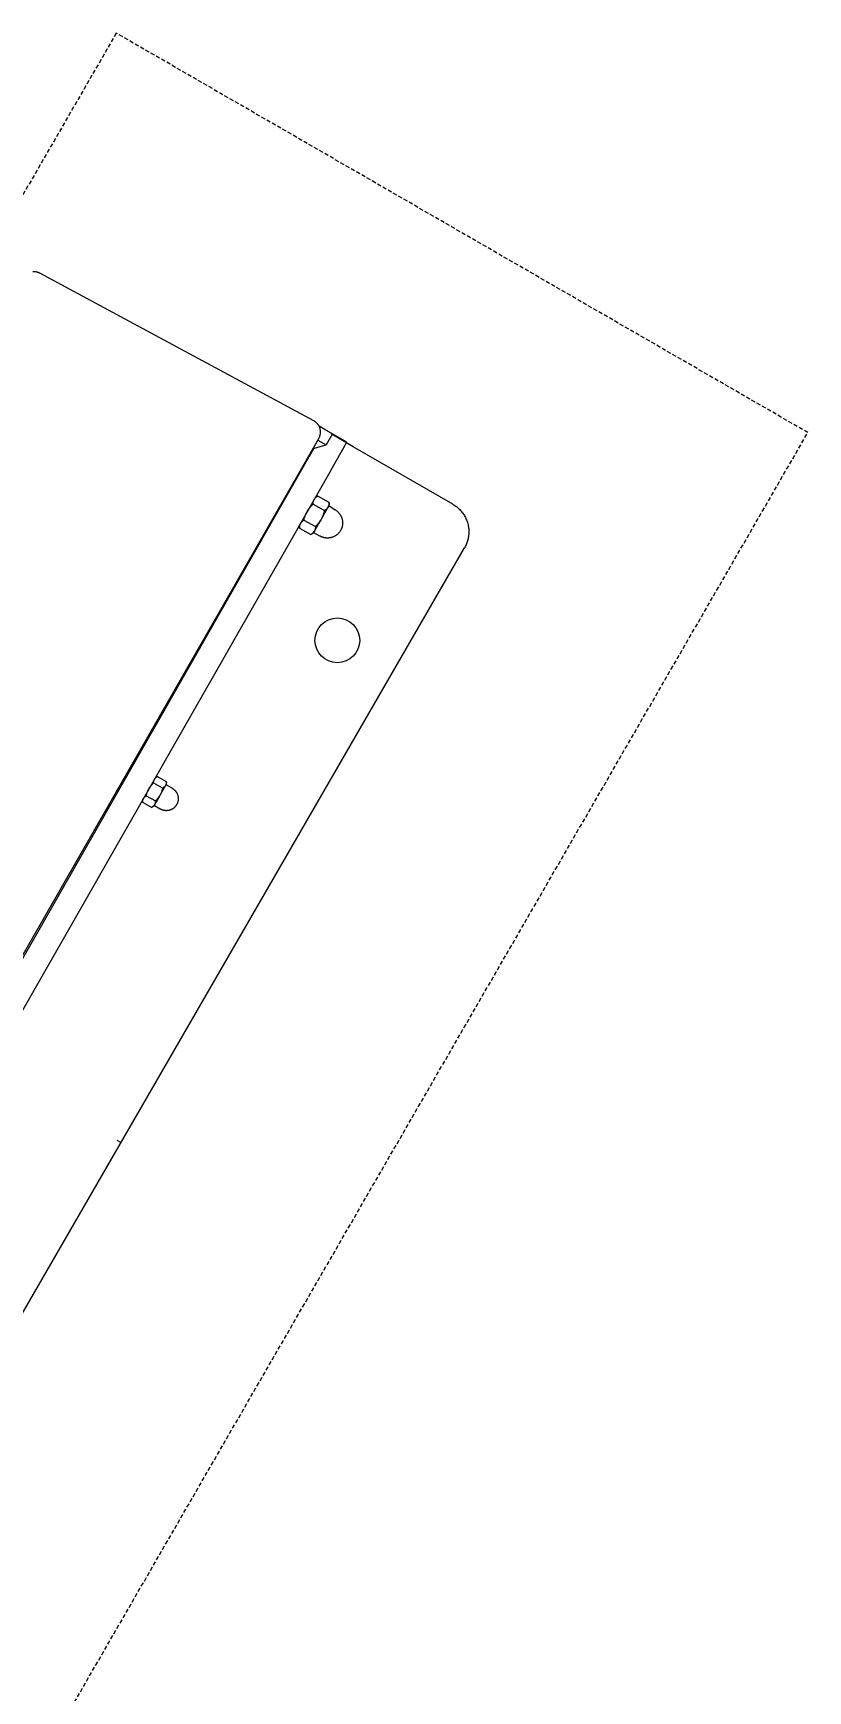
# Model space of a CAD drawing. Header units: millimetres. Extents: x -427 to 4679, y -324 to 2971.
# Drawn here: x 1677 to 1919, y 969 to 1488 of the extents above; entities that cross this region are included whole.
import ezdxf

# ---------------------------------------------------------------- set-up
doc = ezdxf.new("R2010")
doc.units = ezdxf.units.MM
doc.linetypes.add('HIDDEN', pattern=[1.905, 1.27, -0.635])
for name, color, linetype, lineweight in [('ZANO_R', 7, 'Continuous', 0), ('ZANO_R_przerywana', 7, 'HIDDEN', 0), ('ZANO_W', 1, 'Continuous', 0)]:
    doc.layers.add(name, color=color, linetype=linetype, lineweight=lineweight)
doc.styles.add('Arial', font='arial.ttf')
doc.styles.get("Standard").update_dxf_attribs({"font": 'ARIALUNI.TTF'})
doc.dimstyles.new('pl i ang', dxfattribs={"dimtxt": 50, "dimasz": 50, "dimexe": 1.25, "dimexo": 0.625, "dimgap": 10, "dimtad": 1, "dimtoh": 1, "dimtxsty": 'Standard', "dimcen": 2.5, "dimclrd": 1, "dimclre": 1, "dimclrt": 1, "dimadec": 0, "dimazin": 0, "dimtfac": 1, "dimtmove": 0, "dimatfit": 3, "dimfxl": 1, "dimarcsym": 1})

# ---------------------------------------------------------------- blocks, each defined once
blk = doc.blocks.new('*D499')
at = {"layer": 'ZANO_W', "color": 1, "lineweight": -2}
for p, q in [((4.59, 946.46), (82.72, 811.08)), ((1591.69, 946.11), (1513.51, 810.76))]:
    blk.add_line(p, q, dxfattribs=at)
blk.add_arc((797.84, -428.18), 1440.79, 61.57819, 118.39674, dxfattribs=at)
at = {"layer": 'ZANO_W', "color": 1}
for points in [[(109.39, 845.07), (115.89, 833.43), (77.72, 819.74)], [(1480.35, 833.13), (1486.85, 844.77), (1518.51, 819.42)]]:
    blk.add_solid(points, dxfattribs=at)
at = {"layer": 'ZANO_W', "color": 1, "insert": (798.16, 1043.29), "char_height": 40, "attachment_point": 5, "rotation": 359.9875, "style": 'Arial'}
blk.add_mtext('60%%d', dxfattribs=at)

msp = doc.modelspace()

# ---------------------------------------------------------------- linework, layer by layer
at = {"layer": 'ZANO_R'}
for p, q in [((1676.77, 1413.56), (1676.64, 1413.55)), ((1676.91, 1413.57), (1676.77, 1413.56)), ((1677.05, 1413.57), (1676.91, 1413.57)), ((1677.18, 1413.56), (1677.05, 1413.57)), ((1677.32, 1413.55), (1677.18, 1413.56)), ((1677.46, 1413.54), (1677.32, 1413.55)), ((1677.59, 1413.52), (1677.46, 1413.54)), ((1677.73, 1413.5), (1677.59, 1413.52)), ((1677.86, 1413.47), (1677.73, 1413.5)), ((1677.99, 1413.44), (1677.86, 1413.47)), ((1678.12, 1413.4), (1677.99, 1413.44)), ((1678.25, 1413.36), (1678.12, 1413.4)), ((1678.38, 1413.31), (1678.25, 1413.36)), ((1678.51, 1413.26), (1678.38, 1413.31)), ((1678.64, 1413.21), (1678.51, 1413.26)), ((1678.76, 1413.15), (1678.64, 1413.21)), ((1678.88, 1413.09), (1678.76, 1413.15)), ((1764.59, 1366.91), (1678.88, 1413.09)), ((1764.71, 1366.85), (1764.59, 1366.91)), ((1764.82, 1366.78), (1764.71, 1366.85)), ((1764.94, 1366.7), (1764.82, 1366.78)), ((1765.05, 1366.62), (1764.94, 1366.7)), ((1765.16, 1366.54), (1765.05, 1366.62)), ((1765.27, 1366.45), (1765.16, 1366.54)), ((1765.37, 1366.37), (1765.27, 1366.45)), ((1765.47, 1366.27), (1765.37, 1366.37)), ((1765.57, 1366.18), (1765.47, 1366.27)), ((1765.66, 1366.08), (1765.57, 1366.18)), ((1765.75, 1365.97), (1765.66, 1366.08)), ((1765.83, 1365.87), (1765.75, 1365.97)), ((1765.92, 1365.76), (1765.83, 1365.87)), ((1766, 1365.65), (1765.92, 1365.76)), ((1766.07, 1365.53), (1766, 1365.65)), ((1766.14, 1365.42), (1766.07, 1365.53)), ((1766.21, 1365.3), (1766.14, 1365.42)), ((1766.27, 1365.18), (1766.21, 1365.3)), ((1768.01, 1364.21), (1766.26, 1365.21)), ((1766.26, 1365.2), (1770.45, 1362.79)), ((1766.33, 1365.05), (1766.27, 1365.18)), ((1766.39, 1364.93), (1766.33, 1365.05)), ((1766.44, 1364.8), (1766.39, 1364.93)), ((1546.34, 977.77), (1766.16, 1361.4)), ((1765.83, 1360.83), (1768.45, 1359.32)), ((1766.16, 1361.4), (1766.21, 1361.5)), ((1766.21, 1361.5), (1766.28, 1361.62)), ((1766.28, 1361.62), (1766.33, 1361.74)), ((1766.33, 1361.74), (1766.39, 1361.87)), ((1766.39, 1361.87), (1766.44, 1361.99)), ((1766.48, 1364.67), (1766.44, 1364.8)), ((1766.44, 1361.99), (1766.48, 1362.12)), ((1766.52, 1364.54), (1766.48, 1364.67)), ((1766.48, 1362.12), (1766.53, 1362.25)), ((1766.56, 1364.41), (1766.52, 1364.54)), ((1766.53, 1362.25), (1766.56, 1362.38)), ((1766.59, 1364.28), (1766.56, 1364.41)), ((1766.56, 1362.38), (1766.59, 1362.52)), ((1766.62, 1364.14), (1766.59, 1364.28)), ((1766.59, 1362.52), (1766.62, 1362.65)), ((1766.64, 1364.01), (1766.62, 1364.14)), ((1766.62, 1362.65), (1766.65, 1362.78)), ((1766.66, 1363.87), (1766.64, 1364.01)), ((1766.65, 1362.78), (1766.66, 1362.92)), ((1766.68, 1363.74), (1766.66, 1363.87)), ((1766.66, 1362.92), (1766.68, 1363.06)), ((1766.69, 1363.6), (1766.68, 1363.74)), ((1766.68, 1363.06), (1766.69, 1363.19)), ((1766.69, 1363.47), (1766.69, 1363.6)), ((1766.69, 1363.33), (1766.69, 1363.47)), ((1766.69, 1363.19), (1766.69, 1363.33)), ((1768.01, 1364.21), (1768, 1364.2)), ((1774.96, 1360.24), (1768.01, 1364.21)), ((1770.45, 1362.79), (1768.45, 1359.32)), ((1770, 1351.56), (1774.96, 1360.24)), ((1776.95, 1358.79), (1770.02, 1362.79)), ((1549.84, 982.1), (1763.05, 1355.52)), ((1764.64, 1358.3), (1763.05, 1355.52)), ((1763.62, 1356.97), (1763.9, 1357.01)), ((1764.34, 1358.22), (1768.45, 1359.32)), ((1808.12, 1340.78), (1776.95, 1358.79)), ((1770, 1351.56), (1556.79, 978.14)), ((1762.65, 1338.69), (1762.84, 1338.98)), ((1762.84, 1338.98), (1763.03, 1339.26)), ((1763.03, 1339.26), (1763.23, 1339.54)), ((1763.23, 1339.54), (1763.45, 1339.81)), ((1763.45, 1339.81), (1763.67, 1340.07)), ((1763.67, 1340.07), (1763.9, 1340.33)), ((1763.9, 1340.33), (1764.13, 1340.58)), ((1764.13, 1340.58), (1764.38, 1340.82)), ((1764.38, 1341.12), (1764.39, 1341.23)), ((1764.38, 1341.02), (1764.38, 1341.12)), ((1764.38, 1340.92), (1764.38, 1341.02)), ((1764.38, 1340.82), (1764.38, 1340.92)), ((1764.38, 1340.82), (1767.95, 1338.78)), ((1764.39, 1341.23), (1764.4, 1341.33)), ((1764.4, 1341.33), (1764.42, 1341.43)), ((1764.42, 1341.43), (1764.44, 1341.53)), ((1764.44, 1341.53), (1764.46, 1341.63)), ((1764.46, 1341.63), (1764.49, 1341.73)), ((1764.49, 1341.73), (1764.51, 1341.83)), ((1764.51, 1341.83), (1764.55, 1341.92)), ((1764.55, 1341.92), (1764.58, 1342.02)), ((1764.58, 1342.02), (1764.62, 1342.12)), ((1764.62, 1342.12), (1764.66, 1342.21)), ((1764.76, 1342.37), (1764.81, 1342.45)), ((1764.81, 1342.45), (1764.88, 1342.53)), ((1764.88, 1342.53), (1764.94, 1342.61)), ((1764.94, 1342.61), (1765.01, 1342.69)), ((1765.01, 1342.69), (1765.08, 1342.77)), ((1765.04, 1342.87), (1765.72, 1343.27)), ((1765.08, 1342.77), (1765.15, 1342.84)), ((1765.15, 1342.84), (1765.23, 1342.91)), ((1765.23, 1342.91), (1765.3, 1342.98)), ((1765.3, 1342.98), (1765.38, 1343.04)), ((1765.38, 1343.04), (1765.46, 1343.1)), ((1765.46, 1343.1), (1765.55, 1343.16)), ((1765.55, 1343.16), (1765.63, 1343.22)), ((1765.63, 1343.22), (1765.72, 1343.27)), ((1765.72, 1343.27), (1765.81, 1343.32)), ((1769.38, 1341.29), (1765.81, 1343.32)), ((1766.99, 1336.2), (1769, 1339.73)), ((1768.27, 1338.98), (1768.19, 1338.93)), ((1768.35, 1339.04), (1768.27, 1338.98)), ((1768.43, 1339.1), (1768.35, 1339.04)), ((1768.5, 1339.16), (1768.43, 1339.1)), ((1768.57, 1339.23), (1768.5, 1339.16)), ((1768.64, 1339.29), (1768.57, 1339.23)), ((1768.71, 1339.36), (1768.64, 1339.29)), ((1768.77, 1339.44), (1768.71, 1339.36)), ((1768.84, 1339.51), (1768.77, 1339.44)), ((1768.9, 1339.58), (1768.84, 1339.51)), ((1768.95, 1339.66), (1768.9, 1339.58)), ((1769.01, 1339.74), (1768.95, 1339.66)), ((1769.01, 1339.74), (1769.05, 1339.81)), ((1769.09, 1339.9), (1769.05, 1339.81)), ((1769.13, 1339.98), (1769.09, 1339.9)), ((1769.1, 1339.89), (1769.38, 1340.39)), ((1769.17, 1340.07), (1769.13, 1339.98)), ((1769.2, 1340.16), (1769.17, 1340.07)), ((1769.24, 1340.25), (1769.2, 1340.16)), ((1769.26, 1340.34), (1769.24, 1340.25)), ((1769.29, 1340.43), (1769.26, 1340.34)), ((1769.31, 1340.53), (1769.29, 1340.43)), ((1769.31, 1340.25), (1769.3, 1340.24)), ((1769.3, 1340.24), (1769.3, 1340.24)), ((1769.3, 1340.24), (1769.3, 1340.24)), ((1769.3, 1340.24), (1769.3, 1340.23)), ((1769.3, 1340.23), (1769.3, 1340.23)), ((1769.3, 1340.23), (1769.3, 1340.22)), ((1769.3, 1340.22), (1769.3, 1340.22)), ((1769.3, 1340.22), (1769.3, 1340.21)), ((1769.3, 1340.21), (1769.3, 1340.21)), ((1769.3, 1340.21), (1769.3, 1340.21)), ((1769.3, 1340.21), (1769.3, 1340.2)), ((1769.3, 1340.2), (1769.3, 1340.2)), ((1769.3, 1340.2), (1769.3, 1340.19)), ((1769.3, 1340.19), (1769.31, 1340.19)), ((1769.33, 1340.62), (1769.31, 1340.53)), ((1769.31, 1340.26), (1769.31, 1340.26)), ((1769.31, 1340.26), (1769.31, 1340.25)), ((1769.31, 1340.25), (1769.31, 1340.25)), ((1769.31, 1340.19), (1769.31, 1340.19)), ((1769.31, 1340.19), (1769.31, 1340.18)), ((1769.31, 1340.18), (1769.31, 1340.18)), ((1769.31, 1340.18), (1769.31, 1340.17)), ((1769.31, 1340.17), (1769.31, 1340.17)), ((1769.31, 1340.17), (1769.31, 1340.17)), ((1769.31, 1340.17), (1769.32, 1340.16)), ((1769.32, 1340.16), (1769.32, 1340.16)), ((1769.32, 1340.16), (1769.32, 1340.16)), ((1769.32, 1340.16), (1769.32, 1340.15)), ((1769.32, 1340.15), (1769.33, 1340.15)), ((1769.35, 1340.71), (1769.33, 1340.62)), ((1769.33, 1340.15), (1769.33, 1340.15)), ((1769.33, 1340.15), (1769.33, 1340.14)), ((1769.33, 1340.14), (1769.33, 1340.14)), ((1769.33, 1340.14), (1769.34, 1340.14)), ((1769.34, 1340.14), (1769.34, 1340.13)), ((1769.34, 1340.13), (1769.34, 1340.13)), ((1769.34, 1340.13), (1769.35, 1340.13)), ((1769.36, 1340.81), (1769.35, 1340.71)), ((1769.35, 1340.13), (1769.35, 1340.13)), ((1769.35, 1340.13), (1769.35, 1340.12)), ((1769.35, 1340.12), (1769.36, 1340.12)), ((1769.37, 1340.9), (1769.36, 1340.81)), ((1769.36, 1340.12), (1769.36, 1340.12)), ((1769.36, 1340.12), (1769.36, 1340.12)), ((1771.21, 1339.06), (1769.36, 1340.12)), ((1769.38, 1341), (1769.37, 1340.9)), ((1769.38, 1341.29), (1769.38, 1341.19)), ((1769.38, 1341.19), (1769.38, 1341.09)), ((1769.38, 1340.39), (1769.38, 1341.18)), ((1769.38, 1341.09), (1769.38, 1341)), ((1771.21, 1339.06), (1771.35, 1338.98)), ((1771.35, 1338.98), (1771.49, 1338.89)), ((1808.12, 1340.78), (1808.41, 1340.6)), ((1808.41, 1340.6), (1808.7, 1340.42)), ((1808.7, 1340.42), (1808.98, 1340.22)), ((1808.98, 1340.22), (1809.25, 1340.02)), ((1809.25, 1340.02), (1809.52, 1339.8)), ((1809.52, 1339.8), (1809.78, 1339.58)), ((1809.78, 1339.58), (1810.03, 1339.35)), ((1810.03, 1339.35), (1810.27, 1339.11)), ((1810.27, 1339.11), (1810.5, 1338.86)), ((1760.08, 1334.19), (1760.09, 1333.4)), ((1760.1, 1333.7), (1760.11, 1333.81)), ((1760.11, 1333.81), (1760.12, 1333.91)), ((1760.12, 1333.91), (1760.14, 1334.01)), ((1760.14, 1334.01), (1760.17, 1334.11)), ((1760.17, 1334.11), (1760.19, 1334.21)), ((1760.19, 1334.21), (1760.22, 1334.31)), ((1760.22, 1334.31), (1760.25, 1334.4)), ((1760.25, 1334.4), (1760.29, 1334.5)), ((1760.29, 1334.5), (1760.33, 1334.6)), ((1760.33, 1334.6), (1760.37, 1334.69)), ((1760.46, 1334.85), (1760.52, 1334.93)), ((1760.52, 1334.93), (1760.58, 1335.01)), ((1760.58, 1335.01), (1760.65, 1335.09)), ((1760.65, 1335.09), (1760.71, 1335.17)), ((1760.71, 1335.17), (1760.78, 1335.25)), ((1760.78, 1335.25), (1760.86, 1335.32)), ((1760.86, 1335.32), (1760.93, 1335.39)), ((1760.93, 1335.39), (1761.01, 1335.46)), ((1761.01, 1335.46), (1761.09, 1335.52)), ((1761.09, 1335.52), (1761.17, 1335.58)), ((1761.17, 1335.58), (1761.25, 1335.64)), ((1761.25, 1335.64), (1761.34, 1335.7)), ((1761.34, 1335.7), (1761.43, 1335.75)), ((1761.43, 1335.75), (1761.52, 1335.8)), ((1761.52, 1335.8), (1761.6, 1336.13)), ((1761.52, 1335.8), (1765.08, 1333.77)), ((1761.6, 1336.13), (1761.69, 1336.47)), ((1761.69, 1336.47), (1761.8, 1336.79)), ((1761.8, 1336.79), (1761.91, 1337.12)), ((1761.91, 1337.12), (1762.04, 1337.44)), ((1762.04, 1337.44), (1762.17, 1337.75)), ((1762.17, 1337.75), (1762.32, 1338.06)), ((1762.32, 1338.06), (1762.47, 1338.37)), ((1764.8, 1332.37), (1766.8, 1335.86)), ((1765.32, 1333.99), (1765.08, 1333.77)), ((1765.08, 1333.77), (1765.09, 1333.67)), ((1765.55, 1334.22), (1765.32, 1333.99)), ((1765.77, 1334.46), (1765.55, 1334.22)), ((1765.82, 1334.54), (1765.6, 1334.29)), ((1765.98, 1334.71), (1765.77, 1334.46)), ((1766.03, 1334.79), (1765.82, 1334.54)), ((1766.18, 1334.97), (1765.98, 1334.71)), ((1766.23, 1335.05), (1766.03, 1334.79)), ((1766.37, 1335.23), (1766.18, 1334.97)), ((1766.43, 1335.31), (1766.23, 1335.05)), ((1766.56, 1335.5), (1766.37, 1335.23)), ((1766.62, 1335.58), (1766.43, 1335.31)), ((1766.74, 1335.77), (1766.56, 1335.5)), ((1766.9, 1336.05), (1766.74, 1335.77)), ((1767.06, 1336.34), (1766.9, 1336.05)), ((1767.2, 1336.63), (1767.06, 1336.34)), ((1767.3, 1336.84), (1767.16, 1336.54)), ((1767.34, 1336.92), (1767.2, 1336.63)), ((1767.43, 1337.14), (1767.3, 1336.84)), ((1767.47, 1337.22), (1767.34, 1336.92)), ((1767.55, 1337.45), (1767.43, 1337.14)), ((1767.58, 1337.53), (1767.47, 1337.22)), ((1767.66, 1337.76), (1767.55, 1337.45)), ((1767.69, 1337.84), (1767.58, 1337.53)), ((1767.76, 1338.08), (1767.66, 1337.76)), ((1767.79, 1338.15), (1767.69, 1337.84)), ((1767.87, 1338.46), (1767.79, 1338.15)), ((1767.95, 1338.78), (1767.87, 1338.46)), ((1768.03, 1338.83), (1767.95, 1338.78)), ((1768.11, 1338.88), (1768.03, 1338.83)), ((1768.19, 1338.93), (1768.11, 1338.88)), ((1771.49, 1338.89), (1771.62, 1338.8)), ((1771.62, 1338.8), (1771.75, 1338.7)), ((1771.75, 1338.7), (1771.88, 1338.6)), ((1771.88, 1338.6), (1772, 1338.49)), ((1772, 1338.49), (1772.12, 1338.38)), ((1772.12, 1338.38), (1772.24, 1338.27)), ((1772.24, 1338.27), (1772.35, 1338.15)), ((1772.35, 1338.15), (1772.46, 1338.03)), ((1772.46, 1338.03), (1772.56, 1337.91)), ((1772.56, 1337.91), (1772.66, 1337.78)), ((1772.66, 1337.78), (1772.76, 1337.65)), ((1772.76, 1337.65), (1772.85, 1337.51)), ((1772.85, 1337.51), (1772.93, 1337.38)), ((1772.93, 1337.38), (1773.01, 1337.24)), ((1773.01, 1337.24), (1773.09, 1337.09)), ((1773.09, 1337.09), (1773.16, 1336.95)), ((1773.16, 1336.95), (1773.23, 1336.8)), ((1773.23, 1336.8), (1773.29, 1336.65)), ((1773.29, 1336.65), (1773.34, 1336.5)), ((1773.34, 1336.5), (1773.39, 1336.34)), ((1773.39, 1336.34), (1773.44, 1336.19)), ((1773.46, 1333.78), (1773.42, 1333.62)), ((1773.44, 1336.19), (1773.48, 1336.03)), ((1773.5, 1333.94), (1773.46, 1333.78)), ((1773.48, 1336.03), (1773.51, 1335.87)), ((1773.53, 1334.1), (1773.5, 1333.94)), ((1773.51, 1335.87), (1773.54, 1335.71)), ((1773.56, 1334.26), (1773.53, 1334.1)), ((1773.54, 1335.71), (1773.57, 1335.55)), ((1773.58, 1334.42), (1773.56, 1334.26)), ((1773.57, 1335.55), (1773.59, 1335.39)), ((1773.59, 1334.58), (1773.58, 1334.42)), ((1773.59, 1335.39), (1773.6, 1335.23)), ((1773.6, 1334.74), (1773.59, 1334.58)), ((1773.6, 1335.23), (1773.61, 1335.07)), ((1773.61, 1334.9), (1773.6, 1334.74)), ((1773.61, 1335.07), (1773.61, 1334.9)), ((1810.5, 1338.86), (1810.73, 1338.6)), ((1810.73, 1338.6), (1810.95, 1338.34)), ((1810.95, 1338.34), (1811.15, 1338.07)), ((1811.15, 1338.07), (1811.35, 1337.79)), ((1811.35, 1337.79), (1811.54, 1337.51)), ((1811.54, 1337.51), (1811.72, 1337.22)), ((1811.72, 1337.22), (1811.89, 1336.92)), ((1811.89, 1336.92), (1812.05, 1336.62)), ((1812.05, 1336.62), (1812.2, 1336.31)), ((1812.2, 1336.31), (1812.33, 1336)), ((1812.33, 1336), (1812.46, 1335.68)), ((1812.46, 1335.68), (1812.58, 1335.36)), ((1812.58, 1335.36), (1812.68, 1335.03)), ((1812.68, 1335.03), (1812.78, 1334.71)), ((1812.78, 1334.71), (1812.86, 1334.37)), ((1812.86, 1334.37), (1812.93, 1334.04)), ((1812.93, 1334.04), (1812.99, 1333.7)), ((1760.08, 1333.5), (1760.09, 1333.6)), ((1760.08, 1333.4), (1760.08, 1333.5)), ((1760.09, 1333.29), (1760.08, 1333.4)), ((1760.09, 1333.6), (1760.1, 1333.7)), ((1760.09, 1333.29), (1763.65, 1331.26)), ((1763.74, 1331.3), (1763.65, 1331.26)), ((1764.42, 1331.71), (1763.74, 1331.31)), ((1763.82, 1331.35), (1763.74, 1331.3)), ((1763.9, 1331.4), (1763.82, 1331.35)), ((1763.98, 1331.46), (1763.9, 1331.4)), ((1764.05, 1331.52), (1763.98, 1331.46)), ((1764.13, 1331.57), (1764.05, 1331.52)), ((1764.2, 1331.64), (1764.13, 1331.57)), ((1764.27, 1331.7), (1764.2, 1331.64)), ((1764.34, 1331.77), (1764.27, 1331.7)), ((1764.41, 1331.84), (1764.34, 1331.77)), ((1764.47, 1331.91), (1764.41, 1331.84)), ((1764.42, 1331.71), (1764.7, 1332.2)), ((1764.53, 1331.98), (1764.47, 1331.91)), ((1764.5, 1331.84), (1764.51, 1331.85)), ((1764.5, 1331.84), (1764.5, 1331.84)), ((1764.51, 1331.85), (1764.51, 1331.85)), ((1764.51, 1331.85), (1764.51, 1331.85)), ((1764.51, 1331.85), (1764.52, 1331.85)), ((1764.52, 1331.85), (1764.52, 1331.86)), ((1764.52, 1331.86), (1764.52, 1331.86)), ((1764.52, 1331.86), (1764.53, 1331.86)), ((1764.59, 1332.05), (1764.53, 1331.98)), ((1764.53, 1331.86), (1764.53, 1331.87)), ((1764.53, 1331.87), (1764.54, 1331.87)), ((1764.53, 1331.86), (1764.53, 1331.86)), ((1764.54, 1331.87), (1764.54, 1331.87)), ((1764.54, 1331.87), (1764.54, 1331.87)), ((1764.54, 1331.87), (1764.55, 1331.87)), ((1764.55, 1331.87), (1764.56, 1331.88)), ((1764.55, 1331.87), (1764.55, 1331.87)), ((1764.56, 1331.88), (1764.56, 1331.88)), ((1764.56, 1331.88), (1764.56, 1331.88)), ((1764.56, 1331.88), (1764.57, 1331.88)), ((1764.57, 1331.88), (1764.57, 1331.88)), ((1764.57, 1331.88), (1764.58, 1331.88)), ((1764.58, 1331.88), (1764.58, 1331.88)), ((1764.58, 1331.88), (1764.58, 1331.88)), ((1764.58, 1331.88), (1764.59, 1331.88)), ((1764.65, 1332.13), (1764.59, 1332.05)), ((1764.59, 1331.88), (1764.59, 1331.88)), ((1764.59, 1331.88), (1764.6, 1331.88)), ((1764.6, 1331.88), (1764.6, 1331.88)), ((1764.6, 1331.88), (1764.6, 1331.88)), ((1764.6, 1331.88), (1764.61, 1331.88)), ((1764.61, 1331.88), (1764.61, 1331.88)), ((1764.61, 1331.88), (1764.62, 1331.88)), ((1764.62, 1331.88), (1764.62, 1331.88)), ((1764.62, 1331.88), (1764.63, 1331.88)), ((1764.63, 1331.88), (1764.63, 1331.88)), ((1764.63, 1331.88), (1764.63, 1331.87)), ((1764.63, 1331.87), (1764.64, 1331.87)), ((1764.64, 1331.87), (1764.64, 1331.87)), ((1764.64, 1331.87), (1764.64, 1331.87)), ((1764.64, 1331.87), (1764.65, 1331.87)), ((1764.7, 1332.21), (1764.65, 1332.13)), ((1766.5, 1330.81), (1764.65, 1331.87)), ((1764.65, 1331.87), (1764.65, 1331.87)), ((1764.76, 1332.29), (1764.7, 1332.21)), ((1764.8, 1332.38), (1764.76, 1332.29)), ((1764.84, 1332.46), (1764.8, 1332.38)), ((1764.88, 1332.55), (1764.84, 1332.46)), ((1764.91, 1332.64), (1764.88, 1332.55)), ((1764.94, 1332.73), (1764.91, 1332.64)), ((1764.97, 1332.82), (1764.94, 1332.73)), ((1765, 1332.91), (1764.97, 1332.82)), ((1765.02, 1333.01), (1765, 1332.91)), ((1765.04, 1333.1), (1765.02, 1333.01)), ((1765.05, 1333.19), (1765.04, 1333.1)), ((1765.07, 1333.29), (1765.05, 1333.19)), ((1765.08, 1333.38), (1765.07, 1333.29)), ((1765.09, 1333.57), (1765.08, 1333.48)), ((1765.08, 1333.48), (1765.08, 1333.38)), ((1765.09, 1333.67), (1765.09, 1333.57)), ((1766.64, 1330.73), (1766.5, 1330.81)), ((1766.79, 1330.66), (1766.64, 1330.73)), ((1766.94, 1330.59), (1766.79, 1330.66)), ((1767.09, 1330.53), (1766.94, 1330.59)), ((1767.24, 1330.47), (1767.09, 1330.53)), ((1767.39, 1330.42), (1767.24, 1330.47)), ((1767.55, 1330.37), (1767.39, 1330.42)), ((1767.7, 1330.33), (1767.55, 1330.37)), ((1767.86, 1330.29), (1767.7, 1330.33)), ((1768.02, 1330.26), (1767.86, 1330.29)), ((1768.18, 1330.23), (1768.02, 1330.26)), ((1768.34, 1330.21), (1768.18, 1330.23)), ((1768.5, 1330.2), (1768.34, 1330.21)), ((1768.66, 1330.19), (1768.5, 1330.2)), ((1768.83, 1330.18), (1768.66, 1330.19)), ((1768.99, 1330.19), (1768.83, 1330.18)), ((1769.15, 1330.19), (1768.99, 1330.19)), ((1769.31, 1330.21), (1769.15, 1330.19)), ((1769.47, 1330.22), (1769.31, 1330.21)), ((1769.63, 1330.25), (1769.47, 1330.22)), ((1769.79, 1330.28), (1769.63, 1330.25)), ((1769.95, 1330.31), (1769.79, 1330.28)), ((1770.11, 1330.35), (1769.95, 1330.31)), ((1770.26, 1330.4), (1770.11, 1330.35)), ((1770.42, 1330.45), (1770.26, 1330.4)), ((1770.57, 1330.5), (1770.42, 1330.45)), ((1770.72, 1330.57), (1770.57, 1330.5)), ((1770.87, 1330.63), (1770.72, 1330.57)), ((1771.01, 1330.7), (1770.87, 1330.63)), ((1771.16, 1330.78), (1771.01, 1330.7)), ((1771.3, 1330.86), (1771.16, 1330.78)), ((1771.44, 1330.95), (1771.3, 1330.86)), ((1771.57, 1331.04), (1771.44, 1330.95)), ((1771.7, 1331.13), (1771.57, 1331.04)), ((1771.83, 1331.23), (1771.7, 1331.13)), ((1771.95, 1331.33), (1771.83, 1331.23)), ((1772.08, 1331.44), (1771.95, 1331.33)), ((1772.19, 1331.55), (1772.08, 1331.44)), ((1772.31, 1331.67), (1772.19, 1331.55)), ((1772.42, 1331.79), (1772.31, 1331.67)), ((1772.52, 1331.91), (1772.42, 1331.79)), ((1772.62, 1332.04), (1772.52, 1331.91)), ((1772.72, 1332.17), (1772.62, 1332.04)), ((1772.81, 1332.3), (1772.72, 1332.17)), ((1772.9, 1332.44), (1772.81, 1332.3)), ((1772.98, 1332.58), (1772.9, 1332.44)), ((1773.06, 1332.72), (1772.98, 1332.58)), ((1773.13, 1332.87), (1773.06, 1332.72)), ((1773.2, 1333.01), (1773.13, 1332.87)), ((1773.26, 1333.16), (1773.2, 1333.01)), ((1773.32, 1333.31), (1773.26, 1333.16)), ((1773.37, 1333.47), (1773.32, 1333.31)), ((1773.42, 1333.62), (1773.37, 1333.47)), ((1812.5, 1328.66), (1812.38, 1328.34)), ((1812.61, 1328.98), (1812.5, 1328.66)), ((1812.71, 1329.31), (1812.61, 1328.98)), ((1812.8, 1329.64), (1812.71, 1329.31)), ((1812.88, 1329.97), (1812.8, 1329.64)), ((1812.95, 1330.31), (1812.88, 1329.97)), ((1813.01, 1330.64), (1812.95, 1330.31)), ((1812.99, 1333.7), (1813.04, 1333.37)), ((1813.05, 1330.98), (1813.01, 1330.64)), ((1813.04, 1333.37), (1813.08, 1333.03)), ((1813.08, 1331.32), (1813.05, 1330.98)), ((1813.08, 1333.03), (1813.1, 1332.69)), ((1813.11, 1331.66), (1813.08, 1331.32)), ((1813.1, 1332.69), (1813.11, 1332.34)), ((1813.11, 1332.34), (1813.12, 1332)), ((1813.12, 1332), (1813.11, 1331.66)), ((1596.69, 954.77), (1811.78, 1327.12)), ((1811.94, 1327.42), (1811.78, 1327.12)), ((1812.1, 1327.72), (1811.94, 1327.42)), ((1812.24, 1328.03), (1812.1, 1327.72)), ((1812.38, 1328.34), (1812.24, 1328.03)), ((1712.46, 1250.56), (1712.56, 1250.81)), ((1712.56, 1250.81), (1712.66, 1251.07)), ((1712.66, 1251.07), (1712.78, 1251.32)), ((1712.78, 1251.32), (1712.91, 1251.56)), ((1713.05, 1251.81), (1713.2, 1252.05)), ((1713.2, 1252.05), (1713.35, 1252.27)), ((1713.35, 1252.27), (1713.52, 1252.49)), ((1713.52, 1252.49), (1713.69, 1252.71)), ((1713.69, 1252.71), (1713.86, 1252.92)), ((1713.86, 1252.92), (1714.05, 1253.13)), ((1714.05, 1253.13), (1714.24, 1253.32)), ((1714.24, 1253.32), (1714.43, 1253.52)), ((1714.43, 1253.68), (1714.44, 1253.76)), ((1714.43, 1253.6), (1714.43, 1253.68)), ((1714.43, 1253.52), (1714.43, 1253.6)), ((1714.43, 1253.52), (1717.29, 1251.89)), ((1714.44, 1253.84), (1714.45, 1253.93)), ((1714.44, 1253.76), (1714.44, 1253.84)), ((1714.45, 1253.93), (1714.46, 1254.01)), ((1714.46, 1254.01), (1714.48, 1254.09)), ((1714.48, 1254.09), (1714.5, 1254.17)), ((1714.5, 1254.17), (1714.52, 1254.25)), ((1714.52, 1254.25), (1714.54, 1254.33)), ((1714.54, 1254.33), (1714.57, 1254.4)), ((1714.57, 1254.4), (1714.59, 1254.48)), ((1714.59, 1254.48), (1714.63, 1254.56)), ((1714.63, 1254.56), (1714.66, 1254.63)), ((1714.73, 1254.76), (1714.78, 1254.83)), ((1714.78, 1254.83), (1714.83, 1254.89)), ((1714.83, 1254.89), (1714.88, 1254.96)), ((1714.88, 1254.96), (1714.93, 1255.02)), ((1714.93, 1255.02), (1714.99, 1255.08)), ((1714.96, 1255.16), (1715.58, 1255.52)), ((1714.99, 1255.08), (1715.05, 1255.14)), ((1715.05, 1255.14), (1715.11, 1255.19)), ((1715.11, 1255.19), (1715.17, 1255.25)), ((1715.17, 1255.25), (1715.23, 1255.3)), ((1715.23, 1255.3), (1715.3, 1255.35)), ((1715.3, 1255.35), (1715.37, 1255.39)), ((1715.37, 1255.39), (1715.44, 1255.44)), ((1715.44, 1255.44), (1715.51, 1255.48)), ((1715.51, 1255.48), (1715.58, 1255.52)), ((1718.43, 1253.89), (1715.58, 1255.52)), ((1718.17, 1252.71), (1716.51, 1249.81)), ((1716.97, 1250.82), (1716.87, 1250.58)), ((1717, 1250.89), (1716.9, 1250.64)), ((1717.05, 1251.07), (1716.97, 1250.82)), ((1717.08, 1251.13), (1717, 1250.89)), ((1717.13, 1251.32), (1717.05, 1251.07)), ((1717.16, 1251.38), (1717.08, 1251.13)), ((1717.23, 1251.63), (1717.16, 1251.38)), ((1717.29, 1251.89), (1717.23, 1251.63)), ((1717.36, 1251.93), (1717.29, 1251.89)), ((1717.43, 1251.97), (1717.36, 1251.93)), ((1717.5, 1252.01), (1717.43, 1251.97)), ((1717.56, 1252.06), (1717.5, 1252.01)), ((1717.63, 1252.11), (1717.56, 1252.06)), ((1717.69, 1252.16), (1717.63, 1252.11)), ((1717.75, 1252.22), (1717.69, 1252.16)), ((1717.81, 1252.27), (1717.75, 1252.22)), ((1717.87, 1252.33), (1717.81, 1252.27)), ((1717.93, 1252.39), (1717.87, 1252.33)), ((1717.98, 1252.45), (1717.93, 1252.39)), ((1718.03, 1252.52), (1717.98, 1252.45)), ((1718.08, 1252.58), (1718.03, 1252.52)), ((1718.13, 1252.65), (1718.08, 1252.58)), ((1718.2, 1252.78), (1718.17, 1252.71)), ((1718.38, 1253.09), (1718.2, 1252.78)), ((1718.23, 1252.85), (1718.2, 1252.78)), ((1718.26, 1252.92), (1718.23, 1252.85)), ((1718.29, 1252.99), (1718.26, 1252.92)), ((1718.32, 1253.06), (1718.29, 1252.99)), ((1718.34, 1253.14), (1718.32, 1253.06)), ((1718.36, 1253.21), (1718.34, 1253.14)), ((1718.35, 1253.02), (1718.36, 1253.03)), ((1718.35, 1253.01), (1718.35, 1253.02)), ((1718.35, 1253.02), (1718.35, 1253.02)), ((1718.35, 1253), (1718.35, 1253.01)), ((1718.35, 1253.01), (1718.35, 1253.01)), ((1718.35, 1252.99), (1718.35, 1253)), ((1718.35, 1253), (1718.35, 1253)), ((1718.35, 1253), (1718.35, 1253)), ((1718.36, 1252.99), (1718.35, 1252.99)), ((1718.38, 1253.29), (1718.36, 1253.21)), ((1718.36, 1253.04), (1718.36, 1253.05)), ((1718.36, 1253.03), (1718.36, 1253.04)), ((1718.36, 1253.04), (1718.36, 1253.04)), ((1718.36, 1253.03), (1718.36, 1253.03)), ((1718.36, 1253.03), (1718.36, 1253.03)), ((1718.36, 1252.98), (1718.36, 1252.99)), ((1718.36, 1252.97), (1718.36, 1252.98)), ((1718.36, 1252.98), (1718.36, 1252.98)), ((1718.36, 1252.98), (1718.36, 1252.98)), ((1718.36, 1252.96), (1718.36, 1252.97)), ((1718.36, 1252.97), (1718.36, 1252.97)), ((1718.37, 1252.95), (1718.36, 1252.96)), ((1718.36, 1252.96), (1718.36, 1252.96)), ((1718.36, 1252.96), (1718.36, 1252.96)), ((1718.37, 1252.94), (1718.37, 1252.95)), ((1718.37, 1252.95), (1718.37, 1252.95)), ((1718.37, 1252.95), (1718.37, 1252.95)), ((1718.38, 1252.93), (1718.37, 1252.94)), ((1718.37, 1252.94), (1718.37, 1252.94)), ((1718.39, 1253.36), (1718.38, 1253.29)), ((1718.42, 1253.16), (1718.38, 1253.09)), ((1718.39, 1252.93), (1718.38, 1252.93)), ((1718.38, 1252.93), (1718.38, 1252.93)), ((1718.38, 1252.93), (1718.38, 1252.93)), ((1718.41, 1253.44), (1718.39, 1253.36)), ((1718.39, 1252.92), (1718.39, 1252.93)), ((1718.4, 1252.91), (1718.39, 1252.92)), ((1718.39, 1252.92), (1718.39, 1252.92)), ((1718.39, 1252.92), (1718.39, 1252.92)), ((1718.41, 1252.91), (1718.4, 1252.91)), ((1718.4, 1252.91), (1718.4, 1252.91)), ((1718.4, 1252.91), (1718.4, 1252.91)), ((1718.42, 1253.51), (1718.41, 1253.44)), ((1718.41, 1252.9), (1718.41, 1252.91)), ((1718.41, 1252.9), (1718.41, 1252.9)), ((1720.26, 1251.85), (1718.41, 1252.9)), ((1718.43, 1253.66), (1718.42, 1253.59)), ((1718.42, 1253.59), (1718.42, 1253.51)), ((1718.43, 1253.18), (1718.42, 1253.16)), ((1718.43, 1253.18), (1718.43, 1253.89)), ((1718.43, 1253.89), (1718.43, 1253.82)), ((1718.43, 1253.82), (1718.43, 1253.74)), ((1718.43, 1253.74), (1718.43, 1253.66)), ((1718.43, 1253.18), (1718.43, 1253.18)), ((1718.43, 1253.18), (1718.43, 1253.18)), ((1718.43, 1253.18), (1718.43, 1253.18)), ((1718.43, 1253.18), (1718.43, 1253.18)), ((1718.43, 1253.18), (1718.43, 1253.18)), ((1718.43, 1253.18), (1718.43, 1253.18)), ((1720.26, 1251.85), (1720.37, 1251.78)), ((1720.37, 1251.78), (1720.48, 1251.71)), ((1720.48, 1251.71), (1720.59, 1251.64)), ((1720.59, 1251.64), (1720.69, 1251.56)), ((1720.69, 1251.56), (1720.79, 1251.48)), ((1720.79, 1251.48), (1720.89, 1251.4)), ((1720.89, 1251.4), (1720.98, 1251.31)), ((1720.98, 1251.31), (1721.07, 1251.22)), ((1721.07, 1251.22), (1721.16, 1251.13)), ((1721.16, 1251.13), (1721.25, 1251.03)), ((1721.25, 1251.03), (1721.33, 1250.94)), ((1721.33, 1250.94), (1721.41, 1250.84)), ((1721.41, 1250.84), (1721.48, 1250.73)), ((1721.48, 1250.73), (1721.55, 1250.63)), ((1710.99, 1248.21), (1711, 1247.5)), ((1711, 1247.75), (1711.01, 1247.83)), ((1711, 1247.66), (1711, 1247.75)), ((1711, 1247.58), (1711, 1247.66)), ((1711, 1247.5), (1711, 1247.58)), ((1711, 1247.5), (1713.85, 1245.87)), ((1711.01, 1247.83), (1711.02, 1247.91)), ((1711.02, 1247.91), (1711.03, 1247.99)), ((1711.03, 1247.99), (1711.04, 1248.07)), ((1711.04, 1248.07), (1711.06, 1248.15)), ((1711.06, 1248.15), (1711.08, 1248.23)), ((1711.08, 1248.23), (1711.11, 1248.31)), ((1711.11, 1248.31), (1711.13, 1248.39)), ((1711.13, 1248.39), (1711.16, 1248.46)), ((1711.16, 1248.46), (1711.19, 1248.54)), ((1711.19, 1248.54), (1711.22, 1248.62)), ((1711.3, 1248.74), (1711.34, 1248.81)), ((1711.34, 1248.81), (1711.39, 1248.88)), ((1711.39, 1248.88), (1711.45, 1248.94)), ((1711.45, 1248.94), (1711.5, 1249)), ((1711.5, 1249), (1711.56, 1249.06)), ((1711.56, 1249.06), (1711.61, 1249.12)), ((1711.61, 1249.12), (1711.67, 1249.18)), ((1711.67, 1249.18), (1711.74, 1249.23)), ((1711.74, 1249.23), (1711.8, 1249.28)), ((1711.8, 1249.28), (1711.86, 1249.33)), ((1711.86, 1249.33), (1711.93, 1249.38)), ((1711.93, 1249.38), (1712, 1249.42)), ((1712, 1249.42), (1712.07, 1249.47)), ((1712.07, 1249.47), (1712.14, 1249.51)), ((1712.14, 1249.51), (1712.21, 1249.77)), ((1712.14, 1249.51), (1715, 1247.88)), ((1712.21, 1249.77), (1712.28, 1250.04)), ((1712.28, 1250.04), (1712.37, 1250.3)), ((1712.37, 1250.3), (1712.46, 1250.56)), ((1714.47, 1246.23), (1713.85, 1245.87)), ((1713.92, 1245.91), (1713.85, 1245.87)), ((1713.98, 1245.95), (1713.92, 1245.91)), ((1714.05, 1245.99), (1713.98, 1245.95)), ((1714.11, 1246.03), (1714.05, 1245.99)), ((1714.17, 1246.08), (1714.11, 1246.03)), ((1714.23, 1246.12), (1714.17, 1246.08)), ((1714.29, 1246.17), (1714.23, 1246.12)), ((1714.35, 1246.22), (1714.29, 1246.17)), ((1714.4, 1246.28), (1714.35, 1246.22)), ((1714.45, 1246.33), (1714.4, 1246.28)), ((1714.51, 1246.39), (1714.45, 1246.33)), ((1714.7, 1246.63), (1714.47, 1246.23)), ((1714.56, 1246.45), (1714.51, 1246.39)), ((1714.55, 1246.36), (1714.54, 1246.36)), ((1714.56, 1246.37), (1714.55, 1246.37)), ((1714.55, 1246.37), (1714.55, 1246.37)), ((1714.55, 1246.37), (1714.55, 1246.36)), ((1714.6, 1246.51), (1714.56, 1246.45)), ((1714.57, 1246.38), (1714.56, 1246.38)), ((1714.56, 1246.38), (1714.56, 1246.38)), ((1714.56, 1246.38), (1714.56, 1246.37)), ((1714.58, 1246.39), (1714.57, 1246.39)), ((1714.57, 1246.39), (1714.57, 1246.38)), ((1714.57, 1246.38), (1714.57, 1246.38)), ((1714.59, 1246.39), (1714.58, 1246.39)), ((1714.58, 1246.39), (1714.58, 1246.39)), ((1714.58, 1246.39), (1714.58, 1246.39)), ((1714.6, 1246.4), (1714.59, 1246.4)), ((1714.59, 1246.4), (1714.59, 1246.39)), ((1714.65, 1246.57), (1714.6, 1246.51)), ((1714.61, 1246.4), (1714.6, 1246.4)), ((1714.6, 1246.4), (1714.6, 1246.4)), ((1714.6, 1246.4), (1714.6, 1246.4)), ((1714.62, 1246.4), (1714.61, 1246.4)), ((1714.61, 1246.4), (1714.61, 1246.4)), ((1714.63, 1246.4), (1714.62, 1246.4)), ((1714.62, 1246.4), (1714.62, 1246.4)), ((1714.62, 1246.4), (1714.62, 1246.4)), ((1714.64, 1246.4), (1714.63, 1246.4)), ((1714.63, 1246.4), (1714.63, 1246.4)), ((1714.65, 1246.4), (1714.64, 1246.4)), ((1714.64, 1246.4), (1714.64, 1246.4)), ((1714.64, 1246.4), (1714.64, 1246.4)), ((1714.69, 1246.63), (1714.65, 1246.57)), ((1714.66, 1246.4), (1714.65, 1246.4)), ((1714.65, 1246.4), (1714.65, 1246.4)), ((1714.67, 1246.4), (1714.66, 1246.4)), ((1714.66, 1246.4), (1714.66, 1246.4)), ((1714.66, 1246.4), (1714.66, 1246.4)), ((1714.68, 1246.4), (1714.67, 1246.4)), ((1714.67, 1246.4), (1714.67, 1246.4)), ((1714.68, 1246.39), (1714.68, 1246.4)), ((1714.68, 1246.4), (1714.68, 1246.4)), ((1714.69, 1246.39), (1714.68, 1246.39)), ((1714.73, 1246.7), (1714.69, 1246.63)), ((1714.7, 1246.39), (1714.69, 1246.39)), ((1714.69, 1246.39), (1714.69, 1246.39)), ((1716.55, 1245.33), (1714.7, 1246.39)), ((1714.76, 1246.75), (1714.73, 1246.7)), ((1714.79, 1246.82), (1714.76, 1246.75)), ((1716.39, 1249.6), (1714.77, 1246.76)), ((1714.82, 1246.89), (1714.79, 1246.82)), ((1714.85, 1246.96), (1714.82, 1246.89)), ((1714.88, 1247.04), (1714.85, 1246.96)), ((1714.9, 1247.11), (1714.88, 1247.04)), ((1714.92, 1247.19), (1714.9, 1247.11)), ((1714.94, 1247.26), (1714.92, 1247.19)), ((1714.96, 1247.34), (1714.94, 1247.26)), ((1714.97, 1247.41), (1714.96, 1247.34)), ((1714.98, 1247.49), (1714.97, 1247.41)), ((1714.99, 1247.57), (1714.98, 1247.49)), ((1715, 1247.72), (1714.99, 1247.64)), ((1714.99, 1247.64), (1714.99, 1247.57)), ((1715.18, 1248.06), (1715, 1247.88)), ((1715, 1247.88), (1715, 1247.8)), ((1715, 1247.8), (1715, 1247.72)), ((1715.37, 1248.24), (1715.18, 1248.06)), ((1715.54, 1248.44), (1715.37, 1248.24)), ((1715.56, 1248.47), (1715.41, 1248.3)), ((1715.71, 1248.63), (1715.54, 1248.44)), ((1715.72, 1248.65), (1715.56, 1248.47)), ((1715.87, 1248.84), (1715.71, 1248.63)), ((1715.86, 1248.83), (1715.72, 1248.65)), ((1716, 1249.02), (1715.86, 1248.83)), ((1716.03, 1249.05), (1715.87, 1248.84)), ((1716.14, 1249.21), (1716, 1249.02)), ((1716.18, 1249.26), (1716.03, 1249.05)), ((1716.32, 1249.48), (1716.18, 1249.26)), ((1716.38, 1249.58), (1716.31, 1249.47)), ((1716.45, 1249.7), (1716.32, 1249.48)), ((1716.58, 1249.93), (1716.45, 1249.7)), ((1716.69, 1250.17), (1716.58, 1249.93)), ((1716.77, 1250.33), (1716.66, 1250.09)), ((1716.8, 1250.4), (1716.69, 1250.17)), ((1716.87, 1250.58), (1716.77, 1250.33)), ((1716.9, 1250.64), (1716.8, 1250.4)), ((1720.65, 1245.59), (1720.55, 1245.51)), ((1720.75, 1245.66), (1720.65, 1245.59)), ((1720.85, 1245.75), (1720.75, 1245.66)), ((1720.95, 1245.83), (1720.85, 1245.75)), ((1721.04, 1245.92), (1720.95, 1245.83)), ((1721.13, 1246.01), (1721.04, 1245.92)), ((1721.21, 1246.11), (1721.13, 1246.01)), ((1721.3, 1246.2), (1721.21, 1246.11)), ((1721.38, 1246.3), (1721.3, 1246.2)), ((1721.45, 1246.41), (1721.38, 1246.3)), ((1721.53, 1246.51), (1721.45, 1246.41)), ((1721.6, 1246.62), (1721.53, 1246.51)), ((1721.55, 1250.63), (1721.62, 1250.52)), ((1721.66, 1246.73), (1721.6, 1246.62)), ((1721.62, 1250.52), (1721.69, 1250.41)), ((1721.72, 1246.84), (1721.66, 1246.73)), ((1721.69, 1250.41), (1721.75, 1250.29)), ((1721.78, 1246.96), (1721.72, 1246.84)), ((1721.75, 1250.29), (1721.8, 1250.18)), ((1721.83, 1247.07), (1721.78, 1246.96)), ((1721.8, 1250.18), (1721.85, 1250.06)), ((1721.88, 1247.19), (1721.83, 1247.07)), ((1721.85, 1250.06), (1721.9, 1249.94)), ((1721.93, 1247.31), (1721.88, 1247.19)), ((1721.9, 1249.94), (1721.95, 1249.82)), ((1721.97, 1247.43), (1721.93, 1247.31)), ((1721.95, 1249.82), (1721.99, 1249.7)), ((1722.01, 1247.55), (1721.97, 1247.43)), ((1721.99, 1249.7), (1722.02, 1249.58)), ((1722.04, 1247.68), (1722.01, 1247.55)), ((1722.02, 1249.58), (1722.05, 1249.45)), ((1722.07, 1247.8), (1722.04, 1247.68)), ((1722.05, 1249.45), (1722.08, 1249.33)), ((1722.1, 1247.93), (1722.07, 1247.8)), ((1722.08, 1249.33), (1722.1, 1249.2)), ((1722.1, 1249.2), (1722.12, 1249.08)), ((1722.12, 1248.05), (1722.1, 1247.93)), ((1722.12, 1249.08), (1722.14, 1248.95)), ((1722.13, 1248.18), (1722.12, 1248.05)), ((1722.14, 1248.31), (1722.13, 1248.18)), ((1722.14, 1248.95), (1722.15, 1248.82)), ((1722.15, 1248.44), (1722.14, 1248.31)), ((1722.15, 1248.82), (1722.15, 1248.69)), ((1722.15, 1248.69), (1722.15, 1248.56)), ((1722.15, 1248.56), (1722.15, 1248.44)), ((1716.66, 1245.27), (1716.55, 1245.33)), ((1716.77, 1245.21), (1716.66, 1245.27)), ((1716.89, 1245.16), (1716.77, 1245.21)), ((1717.01, 1245.11), (1716.89, 1245.16)), ((1717.13, 1245.06), (1717.01, 1245.11)), ((1717.25, 1245.02), (1717.13, 1245.06)), ((1717.37, 1244.98), (1717.25, 1245.02)), ((1717.49, 1244.95), (1717.37, 1244.98)), ((1717.62, 1244.92), (1717.49, 1244.95)), ((1717.74, 1244.9), (1717.62, 1244.92)), ((1717.87, 1244.88), (1717.74, 1244.9)), ((1718, 1244.86), (1717.87, 1244.88)), ((1718.12, 1244.85), (1718, 1244.86)), ((1718.25, 1244.84), (1718.12, 1244.85)), ((1718.38, 1244.84), (1718.25, 1244.84)), ((1718.51, 1244.84), (1718.38, 1244.84)), ((1718.64, 1244.85), (1718.51, 1244.84)), ((1718.76, 1244.86), (1718.64, 1244.85)), ((1718.89, 1244.87), (1718.76, 1244.86)), ((1719.02, 1244.89), (1718.89, 1244.87)), ((1719.14, 1244.91), (1719.02, 1244.89)), ((1719.27, 1244.94), (1719.14, 1244.91)), ((1719.39, 1244.97), (1719.27, 1244.94)), ((1719.52, 1245.01), (1719.39, 1244.97)), ((1719.64, 1245.05), (1719.52, 1245.01)), ((1719.76, 1245.09), (1719.64, 1245.05)), ((1719.88, 1245.14), (1719.76, 1245.09)), ((1719.99, 1245.19), (1719.88, 1245.14)), ((1720.11, 1245.25), (1719.99, 1245.19)), ((1720.22, 1245.31), (1720.11, 1245.25)), ((1720.33, 1245.37), (1720.22, 1245.31)), ((1720.44, 1245.44), (1720.33, 1245.37)), ((1720.55, 1245.51), (1720.44, 1245.44)), ((1704.23, 1140.95), (1703.09, 1141.6))]:
    msp.add_line(p, q, dxfattribs=at)
msp.add_circle((1771.95, 1298.16), 7, dxfattribs=at)
at = {"layer": 'ZANO_R_przerywana'}
for p, q in [((1702.76, 1488.25), (1667.7, 1427.56)), ((1919.24, 1363.21), (1702.76, 1488.25)), ((1619.12, 843.66), (1919.24, 1363.21))]:
    msp.add_line(p, q, dxfattribs=at)

# ---------------------------------------------------------------- dimensions: what is measured, and where the dimension line sits
at = {"layer": 'ZANO_W'}
dim = msp.add_angular_dim_2l(base=(1048.34, 990.67), line1=((1596.69, 954.77), (1811.78, 1327.12)), line2=((-215.33, 1327.56), (-0.41, 955.12)), dimstyle='pl i ang', override={"dimtxt": 40, "dimasz": 40, "dimexe": 10, "dimexo": 10, "dimtoh": 0, "dimdec": 0, "dimtxsty": 'Arial', "dimtdec": 0, "dimtmove": 1}, dxfattribs=at)
dim.commit()
dim.dimension.update_dxf_attribs({"geometry": '*D499', "text_midpoint": (798.16, 1043.29)})

doc.saveas('drawing.dxf')
